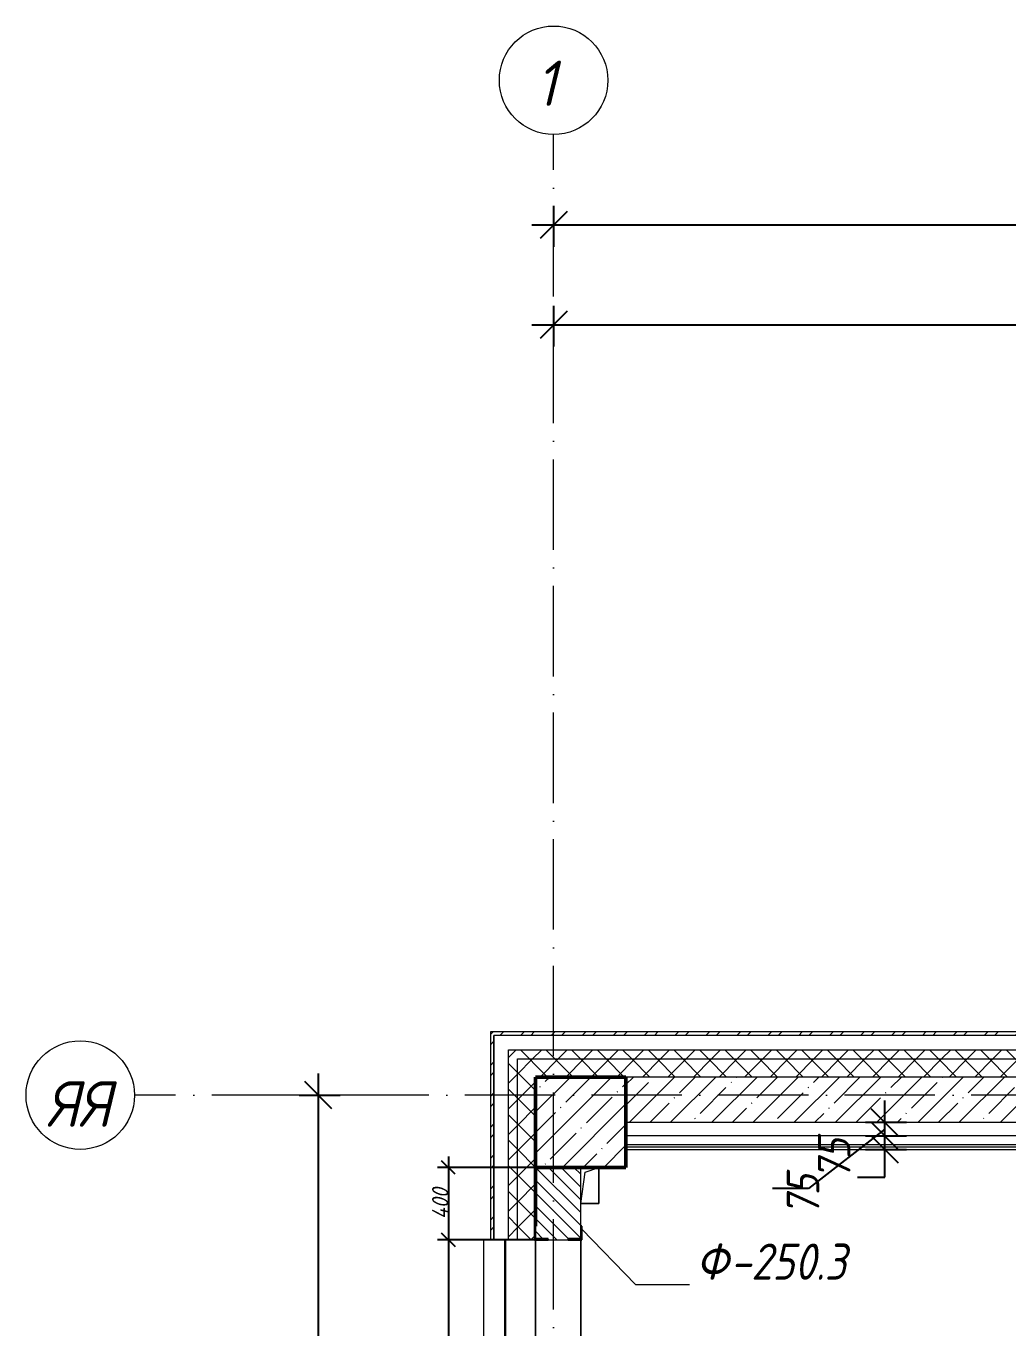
# Model space of a CAD drawing. Header units: millimetres. Extents: x -356862 to 418287, y 0 to 839748.
# Drawn here: x -180270 to -174837, y 629010 to 636209 of the extents above; entities that cross this region are included whole.
import ezdxf

# ---------------------------------------------------------------- set-up
doc = ezdxf.new("R2010")
doc.units = ezdxf.units.MM
doc.linetypes.add('50_200_ШТРИХ_1Т_ш5_п1_п1_', pattern=[700, 500, -100, 0, -100])
for name, color, linetype, lineweight in [('A-____-____-DIMS', 7, 'Continuous', 9), ('A-DOOR-____-OTLN', 7, 'Continuous', 9), ('A-FLOR-____-OTLN', 7, 'Continuous', 9), ('A-GENM-____-IDEN', 7, 'Continuous', 9), ('A-GENM-____-MCUT', 7, 'Continuous', 25), ('A-GENM-____-OTLN', 7, 'Continuous', 9), ('A-GENM-____-OTLN-1', 7, 'Continuous', 25), ('A-GLAZ-____-OTLN', 7, 'Continuous', 9), ('A-WALL-____-MCUT', 7, 'Continuous', 13), ('A-WALL-____-MCUT-1', 7, 'Continuous', 9), ('A-WALL-____-MCUT-2', 7, 'Continuous', 50), ('A-WALL-____-MCUT-3', 7, 'Continuous', 9), ('A-WALL-____-OTLN', 7, 'Continuous', 9), ('A-WALL-____-PATT-1', 7, 'Continuous', 9), ('S-COLS-____-MCUT', 7, 'Continuous', 50), ('S-COLS-____-OTLN', 7, 'Continuous', 9), ('S-GRID-____-IDEN', 7, 'Continuous', 9), ('S-GRID-____-OTLN-1', 7, '50_200_ШТРИХ_1Т_ш5_п1_п1_', 9)]:
    doc.layers.add(name, color=color, linetype=linetype, lineweight=lineweight)
for name, color, linetype, lineweight, true_color in [('A-DOOR-____-OTLN-1', 7, 'Continuous', 9, 0xffffff), ('A-WALL-____-MCUT-11', 7, 'Continuous', 9, 0x000000), ('A-WALL-____-MCUT-7', 7, 'Continuous', 9, 0x000000), ('A-WALL-____-PATT-2', 7, 'Continuous', 9, 0x787878), ('A-WALL-FNSH-MCUT-3', 7, 'Continuous', 9, 0x000000), ('A-WALL-FNSH-MCUT-4', 7, 'Continuous', 9, 0x000000)]:
    doc.layers.add(name, color=color, linetype=linetype, lineweight=lineweight, true_color=true_color)
doc.styles.add('ISOCPEUR_I', font='isocpeui.ttf', dxfattribs={"width": 0.9, "height": 2.5})
doc.styles.add('ISOCPEUR_I_12', font='isocpeui.ttf', dxfattribs={"width": 0.9, "height": 180})
doc.styles.add('ISOCPEUR_I_14', font='isocpeui.ttf', dxfattribs={"width": 0.9, "height": 180})
doc.styles.add('ISOCPEUR_I_2', font='isocpeui.ttf', dxfattribs={"width": 0.85, "height": 2.3})
doc.styles.add('ISOCPEUR_I_7', font='isocpeui.ttf', dxfattribs={"width": 0.9, "height": 90})
doc.styles.add('ISOCPEUR_I_9', font='isocpeui.ttf', dxfattribs={"width": 0.9, "height": 250})
doc.dimstyles.new('ISO-1_8_0_9К_СРЕДНИЙ_Кладочные_2', dxfattribs={"dimscale": 304.8, "dimtxt": 89.638306, "dimasz": 0.246063, "dimexe": 0.19685, "dimexo": 0, "dimgap": 0, "dimtad": 1, "dimdec": 3, "dimrnd": 0.001, "dimdsep": 46, "dimtxsty": 'ISOCPEUR_I_7', "dimblk1": 'OBLIQUE', "dimblk2": 'OBLIQUE', "dimsah": 1, "dimcen": 0.09, "dimdle": 0.19685, "dimazin": 0, "dimtfac": 1, "dimtdec": 4, "dimtix": 1, "dimtmove": 1, "dimatfit": 3, "dimfxl": 1, "dimtvp": 1, "dimtolj": 1, "dimtzin": 0, "dimarcsym": 2})
doc.dimstyles.new('ISO-1_8_0_9К_СРЕДНИЙ_Кладочные_9', dxfattribs={"dimscale": 304.8, "dimtxt": 179.276612, "dimasz": 0.492126, "dimexe": 0.393701, "dimexo": 0, "dimgap": 0, "dimtad": 1, "dimdec": 3, "dimrnd": 0.001, "dimdsep": 46, "dimtxsty": 'ISOCPEUR_I_14', "dimblk1": 'OBLIQUE', "dimblk2": 'OBLIQUE', "dimsah": 1, "dimcen": 0.09, "dimdle": 0.393701, "dimazin": 0, "dimtfac": 1, "dimtdec": 4, "dimtix": 1, "dimtmove": 1, "dimatfit": 3, "dimfxl": 1, "dimtvp": 1, "dimtolj": 1, "dimtzin": 0, "dimarcsym": 2})
doc.dimstyles.new('ISO-2_5_0_9К_БОЛЬШОЙ_ОСИ', dxfattribs={"dimscale": 304.8, "dimtxt": 248.995294, "dimasz": 0.492126, "dimexe": 0.393701, "dimexo": 0, "dimgap": 0, "dimtad": 1, "dimdec": 0, "dimzin": 0, "dimdsep": 46, "dimtxsty": 'ISOCPEUR_I', "dimblk1": 'OBLIQUE', "dimblk2": 'OBLIQUE', "dimsah": 1, "dimcen": 0.09, "dimdle": 0.393701, "dimazin": 0, "dimtfac": 1, "dimtdec": 4, "dimtix": 1, "dimtmove": 0, "dimatfit": 3, "dimfxl": 1, "dimtvp": 1, "dimtolj": 1, "dimtzin": 0, "dimarcsym": 2})
doc.dimstyles.new('ISO-2_5_0_9К_БОЛЬШОЙ_ОСИ_2', dxfattribs={"dimscale": 304.8, "dimtxt": 248.995294, "dimasz": 0.492126, "dimexe": 0.393701, "dimexo": 0, "dimgap": 0, "dimtad": 1, "dimdec": 0, "dimzin": 0, "dimdsep": 46, "dimtxsty": 'ISOCPEUR_I_9', "dimblk1": 'OBLIQUE', "dimblk2": 'OBLIQUE', "dimsah": 1, "dimcen": 0.09, "dimdle": 0.393701, "dimazin": 0, "dimtfac": 1, "dimtdec": 4, "dimtix": 1, "dimtmove": 2, "dimatfit": 3, "dimfxl": 1, "dimtvp": 1, "dimtolj": 1, "dimtzin": 0, "dimarcsym": 2})
pattern_1 = [(45, (-175000.74, 544716.51), (-85.53659, 85.53659), []), (45, (-174943.71, 544716.51), (-85.53659, 85.53659), [])]
pattern_2 = [(45, (-175000.74, 544716.51), (-70.71068, 70.71068), []), (135, (-175000.74, 544716.51), (-70.71068, -70.71068), [])]

# ---------------------------------------------------------------- blocks, each defined once
blk = doc.blocks.new('BSC_Колонна _Прямоугольная - 500х500-V41-АР1_Кладочный план 1 этажа в осях 1-64_Ю-ЯЯ')
at = {"layer": 'S-COLS-____-OTLN'}
h = blk.add_hatch(dxfattribs=at)
h.set_pattern_fill('FP_40', color=256, style=0, pattern_type=2)
h.set_pattern_definition([(45, (2200, -85431.04), (-114.04925, 114.04925), []), (45, (2314.05, -85431.04), (-114.04925, 114.04925), [201.613, -40.323, 3.353, -36.97])])
h.paths.add_polyline_path([(-250, -250), (250, -250), (250, 250), (-250, 250), (-250, 47.4)], flags=0)
at = {"layer": 'S-COLS-____-MCUT'}
for p, q in [((250, 250), (-250, 250)), ((-250, 250), (-250, -250)), ((250, -250), (250, 250)), ((-250, -250), (250, -250))]:
    blk.add_line(p, q, dxfattribs=at)
blk = doc.blocks.new('Проем_Дверь_Прямоугольный - 1800х2700h_оконные проемы-25805030-АР1_Кладочный план 1 этажа в осях 1-64_Ю-ЯЯ')
at = {"layer": 'A-DOOR-____-OTLN-1'}
for p, q in [((900, 125), (-900, 125)), ((900, -125), (-900, -125))]:
    blk.add_line(p, q, dxfattribs=at)
blk = doc.blocks.new('Фахверк_СКБ_Уголок - 250_2700-27497298-АР1_Кладочный план 1 этажа в осях 1-64_Ю-ЯЯ')
at = {"layer": 'A-GENM-____-MCUT'}
for p, q in [((200, 181), (125, 181)), ((125, 181), (125, 106)), ((131, 106), (131, 175)), ((131, 175), (200, 175)), ((200, 175), (200, 181)), ((125, 106), (131, 106)), ((131, -6), (125, -6)), ((125, -6), (125, -81)), ((131, -75), (131, -6)), ((125, -81), (200, -81)), ((200, -75), (131, -75)), ((200, -81), (200, -75))]:
    blk.add_line(p, q, dxfattribs=at)
blk = doc.blocks.new('AR_Отверстие прямоугольное _в плите_ - AR_Отверстие прямоугольное _в плите_-V216-АР1_Кладочный план 1 этажа в осях 1-64_Ю-ЯЯ')
at = {"layer": 'A-GENM-____-OTLN'}
for p, q in [((-50, -100), (-25, 75)), ((-25, 75), (50, 100)), ((50, -100), (50, 100)), ((-50, -100), (50, -100))]:
    blk.add_line(p, q, dxfattribs=at)
blk = doc.blocks.new('Отлив_СКБ - Отлив витража_120_НВФ-31885689-АР1_Кладочный план 1 этажа в осях 1-64_Ю-ЯЯ')
at = {"layer": 'A-GLAZ-____-OTLN'}
for p, q in [((0, 83), (0, 120)), ((1800, 120), (0, 120)), ((1800, 120), (1800, 83)), ((0, 2), (1800, 2)), ((1800, 0), (0, 0))]:
    blk.add_line(p, q, dxfattribs=at)
blk = doc.blocks.new('Ось сетки - Круг_Ø6_00__ISO-2_5_0_9K_-25732049-АР1_Кладочный план 1 этажа в осях 1-64_Ю-ЯЯ')
at = {"layer": 'S-GRID-____-IDEN'}
blk.add_circle((0, 0), 3, dxfattribs=at)
blk = doc.blocks.new('_Oblique')
at = {"color": 0, "linetype": 'ByBlock', "lineweight": -2}
blk.add_line((-0.5, -0.5), (0.5, 0.5), dxfattribs=at)
blk = doc.blocks.new('*D11950')
at = {"layer": 'A-____-____-DIMS', "color": 0, "lineweight": -2, "transparency": 16777216}
for p, q in [((-178652.1, 626627.6), (-178652.1, 630417.6)), ((-178758.2, 630297.6), (-178532.1, 630297.6)), ((-178758.2, 626747.6), (-178532.1, 626747.6))]:
    blk.add_line(p, q, dxfattribs=at)
at = {"layer": 'Defpoints', "color": 0, "transparency": 16777216}
for p in [(-178758.2, 630297.6), (-178652.1, 630297.6), (-178758.2, 626747.6)]:
    blk.add_point(p, dxfattribs=at)
at = {"layer": 'A-____-____-DIMS', "color": 0, "lineweight": -2, "transparency": 16777216, "xscale": 150, "yscale": 150, "zscale": 150}
for p, rotation in [((-178652.1, 630297.6), 90), ((-178652.1, 626747.6), 270)]:
    blk.add_blockref('_Oblique', p, dxfattribs=dict(at, rotation=rotation))
at = {"layer": 'A-____-____-DIMS', "color": 0, "transparency": 16777216, "insert": (-178653.4, 628522.6), "char_height": 2.5, "width": 758.478, "attachment_point": 5, "rotation": 90, "style": 'ISOCPEUR_I'}
blk.add_mtext('\\A1;3550', dxfattribs=at)
blk = doc.blocks.new('*D11953')
at = {"layer": 'A-____-____-DIMS', "color": 0, "lineweight": -2, "transparency": 16777216}
for p, q in [((-177350.7, 634663), (-177350.7, 634437)), ((-169550.7, 634663), (-169550.7, 634437)), ((-177470.7, 634557), (-169430.7, 634557))]:
    blk.add_line(p, q, dxfattribs=at)
at = {"layer": 'Defpoints', "color": 0, "transparency": 16777216}
for p in [(-177350.7, 634663), (-169550.7, 634663), (-169550.7, 634557)]:
    blk.add_point(p, dxfattribs=at)
at = {"layer": 'A-____-____-DIMS', "color": 0, "lineweight": -2, "transparency": 16777216, "xscale": 150, "yscale": 150, "zscale": 150, "rotation": 180}
blk.add_blockref('_Oblique', (-177350.7, 634557), dxfattribs=at)
at = {"layer": 'A-____-____-DIMS', "color": 0, "lineweight": -2, "transparency": 16777216, "xscale": 150, "yscale": 150, "zscale": 150}
blk.add_blockref('_Oblique', (-169550.7, 634557), dxfattribs=at)
at = {"layer": 'A-____-____-DIMS', "color": 0, "transparency": 16777216, "insert": (-173450.7, 634558.2), "char_height": 2.5, "width": 758.478, "attachment_point": 5, "style": 'ISOCPEUR_I'}
blk.add_mtext('\\A1;7800', dxfattribs=at)
blk = doc.blocks.new('*D11992')
at = {"layer": 'A-____-____-DIMS', "color": 0, "lineweight": -2, "transparency": 16777216}
for p, q in [((-177350.7, 635215.2), (-177350.7, 634989.2)), ((-73850.7, 635215.2), (-73850.7, 634989.2)), ((-177470.7, 635109.2), (-126117.4, 635109.2)), ((-73730.7, 635109.2), (-125238.4, 635109.2))]:
    blk.add_line(p, q, dxfattribs=at)
at = {"layer": 'Defpoints', "color": 0, "transparency": 16777216}
for p in [(-177350.7, 635215.2), (-73850.7, 635215.2), (-73850.7, 635109.2)]:
    blk.add_point(p, dxfattribs=at)
at = {"layer": 'A-____-____-DIMS', "color": 0, "lineweight": -2, "transparency": 16777216, "xscale": 150, "yscale": 150, "zscale": 150, "rotation": 180}
blk.add_blockref('_Oblique', (-177350.7, 635109.2), dxfattribs=at)
at = {"layer": 'A-____-____-DIMS', "color": 0, "lineweight": -2, "transparency": 16777216, "xscale": 150, "yscale": 150, "zscale": 150}
blk.add_blockref('_Oblique', (-73850.7, 635109.2), dxfattribs=at)
at = {"layer": 'A-____-____-DIMS', "color": 0, "transparency": 16777216, "insert": (-126218, 635435.8), "char_height": 250, "width": 1080.257, "attachment_point": 1, "line_spacing_factor": 1.149209, "style": 'ISOCPEUR_I_9'}
blk.add_mtext('\\A1;103500', dxfattribs=at)
blk = doc.blocks.new('*D12035')
at = {"layer": 'A-____-____-DIMS', "color": 0, "lineweight": -2, "transparency": 16777216}
for p, q in [((-177933.1, 629957.6), (-177933.1, 629437.6)), ((-177450.7, 629897.6), (-177993.1, 629897.6)), ((-177456.7, 629497.6), (-177993.1, 629497.6))]:
    blk.add_line(p, q, dxfattribs=at)
at = {"layer": 'Defpoints', "color": 0, "transparency": 16777216}
for p in [(-177450.7, 629897.6), (-177933.1, 629497.6), (-177456.7, 629497.6)]:
    blk.add_point(p, dxfattribs=at)
at = {"layer": 'A-____-____-DIMS', "color": 0, "lineweight": -2, "transparency": 16777216, "xscale": 75, "yscale": 75, "zscale": 75}
for p, rotation in [((-177933.1, 629897.6), 90), ((-177933.1, 629497.6), 270)]:
    blk.add_blockref('_Oblique', p, dxfattribs=dict(at, rotation=rotation))
at = {"layer": 'A-____-____-DIMS', "color": 0, "transparency": 16777216, "insert": (-177978.1, 629697.6), "char_height": 90, "width": 426.127, "attachment_point": 5, "rotation": 90, "style": 'ISOCPEUR_I_7'}
blk.add_mtext('\\A1;400', dxfattribs=at)
blk = doc.blocks.new('*D12036')
at = {"layer": 'A-____-____-DIMS', "color": 0, "lineweight": -2, "transparency": 16777216}
for p, q in [((-177933.1, 629557.6), (-177933.1, 627637.6)), ((-177456.7, 629497.6), (-177993.1, 629497.6)), ((-177456.7, 627697.6), (-177993.1, 627697.6))]:
    blk.add_line(p, q, dxfattribs=at)
at = {"layer": 'Defpoints', "color": 0, "transparency": 16777216}
for p in [(-177456.7, 629497.6), (-177933.1, 627697.6), (-177456.7, 627697.6)]:
    blk.add_point(p, dxfattribs=at)
at = {"layer": 'A-____-____-DIMS', "color": 0, "lineweight": -2, "transparency": 16777216, "xscale": 75, "yscale": 75, "zscale": 75}
for p, rotation in [((-177933.1, 629497.6), 90), ((-177933.1, 627697.6), 270)]:
    blk.add_blockref('_Oblique', p, dxfattribs=dict(at, rotation=rotation))
at = {"layer": 'A-____-____-DIMS', "color": 0, "transparency": 16777216, "insert": (-177978.1, 628597.6), "char_height": 90, "width": 504.733, "attachment_point": 5, "rotation": 90, "style": 'ISOCPEUR_I_7'}
blk.add_mtext('\\A1;1800', dxfattribs=at)
blk = doc.blocks.new('*D13194')
at = {"layer": 'A-____-____-DIMS', "color": 0, "lineweight": -2, "transparency": 16777216}
for p, q in [((-175519.2, 629877.6), (-175519.2, 630192.6)), ((-175625.2, 630072.6), (-175399.2, 630072.6)), ((-175625.2, 629997.6), (-175399.2, 629997.6)), ((-175519.2, 629843.1), (-175519.2, 629997.6)), ((-175669.2, 629843.1), (-175519.2, 629843.1))]:
    blk.add_line(p, q, dxfattribs=at)
at = {"layer": 'Defpoints', "color": 0, "transparency": 16777216}
for p in [(-175625.2, 630072.6), (-175519.2, 630072.6), (-175625.2, 629997.6)]:
    blk.add_point(p, dxfattribs=at)
at = {"layer": 'A-____-____-DIMS', "color": 0, "lineweight": -2, "transparency": 16777216, "xscale": 150, "yscale": 150, "zscale": 150}
for p, rotation in [((-175519.2, 630072.6), 90), ((-175519.2, 629997.6), 270)]:
    blk.add_blockref('_Oblique', p, dxfattribs=dict(at, rotation=rotation))
at = {"layer": 'A-____-____-DIMS', "color": 0, "transparency": 16777216, "insert": (-175888.4, 629826.6), "char_height": 180, "width": 273.052, "attachment_point": 1, "rotation": 90, "line_spacing_factor": 1.149209, "style": 'ISOCPEUR_I_14'}
blk.add_mtext('\\A1;75', dxfattribs=at)
blk = doc.blocks.new('*D13195')
at = {"layer": 'A-____-____-DIMS', "color": 0, "lineweight": -2, "transparency": 16777216}
for p, q in [((-175519.2, 629952.6), (-175519.2, 630267.6)), ((-175519.2, 630110.1), (-175940.7, 629781.2)), ((-175625.2, 630147.6), (-175399.2, 630147.6)), ((-175625.2, 630072.6), (-175399.2, 630072.6)), ((-175940.7, 629781.2), (-176139.1, 629781.2))]:
    blk.add_line(p, q, dxfattribs=at)
at = {"layer": 'Defpoints', "color": 0, "transparency": 16777216}
for p in [(-175625.2, 630147.6), (-175519.2, 630147.6), (-175625.2, 630072.6)]:
    blk.add_point(p, dxfattribs=at)
at = {"layer": 'A-____-____-DIMS', "color": 0, "lineweight": -2, "transparency": 16777216, "xscale": 150, "yscale": 150, "zscale": 150}
for p, rotation in [((-175519.2, 630147.6), 90), ((-175519.2, 630072.6), 270)]:
    blk.add_blockref('_Oblique', p, dxfattribs=dict(at, rotation=rotation))
at = {"layer": 'A-____-____-DIMS', "color": 0, "transparency": 16777216, "insert": (-176060.7, 629628.1), "char_height": 180, "width": 273.052, "attachment_point": 1, "rotation": 90, "line_spacing_factor": 1.149209, "style": 'ISOCPEUR_I_14'}
blk.add_mtext('\\A1;75', dxfattribs=at)

msp = doc.modelspace()

# ---------------------------------------------------------------- hatches: boundary and pattern name
at = {"layer": 'A-WALL-____-PATT-1'}
h = msp.add_hatch(dxfattribs=at)
h.set_pattern_fill('FP_6', color=256, style=0, pattern_type=2)
h.set_pattern_definition([(135, (-175000.736, 544716.51), (-35.35534, -35.35534), [])])
h.paths.add_polyline_path([(-177200.8598, 626997.5526), (-177200.7357, 626997.5526), (-177200.7357, 627691.5526), (-177269.7357, 627691.5526), (-177269.7357, 627697.5526), (-177381.7357, 627697.5526), (-177381.7357, 627691.5526), (-177450.7357, 627691.5526), (-177450.7357, 626997.5526)], flags=0)
h.paths.add_polyline_path([(-177269.7357, 629497.5526), (-177269.7357, 629503.5526), (-177200.7357, 629503.5526), (-177200.7357, 629897.5526), (-177450.7357, 629897.5526), (-177450.7357, 629503.5526), (-177381.7357, 629503.5526), (-177381.7357, 629497.5526)], flags=0)
at = {"layer": 'A-WALL-____-PATT-2'}
h = msp.add_hatch(dxfattribs=at)
h.set_pattern_fill('FP_3', color=256, style=0, pattern_type=2)
h.set_pattern_definition(pattern_1)
h.paths.add_polyline_path([(-177680.7357, 617497.5526), (-177680.7357, 618697.5526), (-177700.7357, 618697.5526), (-177700.7357, 617497.5526)], flags=0)
h.paths.add_polyline_path([(-177680.7357, 620497.5526), (-177680.7357, 621697.5526), (-177700.7357, 621697.5526), (-177700.7357, 620497.5526)], flags=0)
h.paths.add_polyline_path([(-177680.7357, 623497.5526), (-177680.7357, 624697.5526), (-177700.7357, 624697.5526), (-177700.7357, 623497.5526)], flags=0)
h.paths.add_polyline_path([(-177680.7357, 626497.5526), (-177680.7357, 627697.5526), (-177700.7357, 627697.5526), (-177700.7357, 626497.5526)], flags=0)
h.paths.add_polyline_path([(-177700.7357, 629497.5526), (-177680.7357, 629497.5526), (-177680.7357, 630647.5526), (-177700.7357, 630647.5526)], flags=0)
h = msp.add_hatch(dxfattribs=at)
h.set_pattern_fill('FP_3', color=256, style=0, pattern_type=2)
h.set_pattern_definition(pattern_1)
h.paths.add_polyline_path([(-152220.7357, 630627.5526), (-151131.7357, 630627.5526), (-151131.7357, 630647.5526), (-152220.7357, 630647.5526)], flags=0)
h.paths.add_polyline_path([(-153620.7357, 630627.5526), (-153620.7357, 630647.5526), (-154870.7357, 630647.5526), (-154870.7357, 630627.5526), (-153805.7074, 630627.5526)], flags=0)
h.paths.add_polyline_path([(-165600.7357, 630627.5526), (-156170.7357, 630627.5526), (-156170.7357, 630647.5526), (-165600.7357, 630647.5526)], flags=0)
h.paths.add_polyline_path([(-169450.7357, 630627.5526), (-169450.7357, 630647.5526), (-177680.7357, 630647.5526), (-177680.7357, 630627.5526), (-169712.886, 630627.5526)], flags=0)
h = msp.add_hatch(dxfattribs=at)
h.set_pattern_fill('FP_1', color=256, style=0, pattern_type=2)
h.set_pattern_definition(pattern_2)
h.paths.add_polyline_path([(-177550.7357, 617747.5526), (-177550.7357, 618697.5526), (-177600.7357, 618697.5526), (-177600.7357, 617747.5526)], flags=0)
h.paths.add_polyline_path([(-177550.7357, 620497.5526), (-177550.7357, 621697.5526), (-177600.7357, 621697.5526), (-177600.7357, 620497.5526)], flags=0)
h.paths.add_polyline_path([(-177600.7357, 623497.5526), (-177550.7357, 623497.5526), (-177550.7357, 624697.5526), (-177600.7357, 624697.5526), (-177600.7357, 624544.2608)], flags=0)
h.paths.add_polyline_path([(-177550.7357, 626497.5526), (-177550.7357, 627697.5526), (-177600.7357, 627697.5526), (-177600.7357, 626497.5526)], flags=0)
h.paths.add_polyline_path([(-177550.7357, 629497.5526), (-177550.7357, 630547.5526), (-177600.7357, 630547.5526), (-177600.7357, 629497.5526)], flags=0)
h = msp.add_hatch(dxfattribs=at)
h.set_pattern_fill('FP_1', color=256, style=0, pattern_type=2)
h.set_pattern_definition(pattern_2)
h.paths.add_polyline_path([(-143200.9217, 630497.5526), (-142597.7357, 630497.5526), (-142597.7357, 630547.5526), (-143400.7357, 630547.5526), (-143400.7357, 630497.5526)], flags=0)
h.paths.add_polyline_path([(-153620.7357, 630497.5526), (-153620.7357, 630547.5526), (-154870.7357, 630547.5526), (-154870.7357, 630497.5526), (-153805.7074, 630497.5526)], flags=0)
h.paths.add_polyline_path([(-152220.7357, 630497.5526), (-151020.7357, 630497.5526), (-151020.7357, 630547.5526), (-152220.7357, 630547.5526)], flags=0)
h.paths.add_polyline_path([(-146350.7357, 630497.5526), (-145200.7357, 630497.5526), (-145200.7357, 630547.5526), (-146350.7357, 630547.5526)], flags=0)
h.paths.add_polyline_path([(-149220.7357, 630497.5526), (-148150.7357, 630497.5526), (-148150.7357, 630547.5526), (-149220.7357, 630547.5526)], flags=0)
h.paths.add_polyline_path([(-169450.7357, 630497.5526), (-169450.7357, 630547.5526), (-177550.7357, 630547.5526), (-177550.7357, 630497.5526), (-169712.886, 630497.5526)], flags=0)
h.paths.add_polyline_path([(-164410.4931, 630497.5526), (-156170.7357, 630497.5526), (-156170.7357, 630547.5526), (-165600.7357, 630547.5526), (-165600.7357, 630497.5526)], flags=0)
h = msp.add_hatch(dxfattribs=at)
h.set_pattern_fill('FP_1', color=256, style=0, pattern_type=2)
h.set_pattern_definition(pattern_2)
h.paths.add_polyline_path([(-177550.7357, 617747.5526), (-177450.7357, 617747.5526), (-177450.7357, 618622.5526), (-177456.7357, 618622.5526), (-177456.7357, 618697.5526), (-177550.7357, 618697.5526), (-177550.7357, 618086.3204)], flags=0)
h.paths.add_polyline_path([(-177456.7357, 620497.5526), (-177456.7357, 620572.5526), (-177450.7357, 620572.5526), (-177450.7357, 621622.5526), (-177456.7357, 621622.5526), (-177456.7357, 621697.5526), (-177550.7357, 621697.5526), (-177550.7357, 620497.5526)], flags=0)
h.paths.add_polyline_path([(-177550.7357, 623497.5526), (-177456.7357, 623497.5526), (-177456.7357, 623572.5526), (-177450.7357, 623572.5526), (-177450.7357, 624622.5526), (-177456.7357, 624622.5526), (-177456.7357, 624697.5526), (-177550.7357, 624697.5526), (-177550.7357, 623503.5526)], flags=0)
h.paths.add_polyline_path([(-177450.7357, 626497.5526), (-177450.7357, 627622.5526), (-177456.7357, 627622.5526), (-177456.7357, 627697.5526), (-177550.7357, 627697.5526), (-177550.7357, 626497.5526)], flags=0)
h.paths.add_polyline_path([(-177456.7357, 629497.5526), (-177456.7357, 629572.5526), (-177450.7357, 629572.5526), (-177450.7357, 630497.5526), (-177550.7357, 630497.5526), (-177550.7357, 629497.5526)], flags=0)
h = msp.add_hatch(dxfattribs=at)
h.set_pattern_fill('FP_1', color=256, style=0, pattern_type=2)
h.set_pattern_definition(pattern_2)
h.paths.add_polyline_path([(-142600.7357, 630397.5526), (-142597.7357, 630397.5526), (-142597.7357, 630497.5526), (-143400.7357, 630497.5526), (-143400.7357, 630403.5526), (-143325.7357, 630403.5526), (-143325.7357, 630397.5526), (-143200.9217, 630397.5526)], flags=0)
h.paths.add_polyline_path([(-145275.7357, 630397.5526), (-145275.7357, 630403.5526), (-145200.7357, 630403.5526), (-145200.7357, 630497.5526), (-146350.7357, 630497.5526), (-146350.7357, 630397.5526), (-145750.7357, 630397.5526)], flags=0)
h.paths.add_polyline_path([(-148503.3145, 630397.5526), (-148225.7357, 630397.5526), (-148225.7357, 630403.5526), (-148150.7357, 630403.5526), (-148150.7357, 630497.5526), (-149220.7357, 630497.5526), (-149220.7357, 630403.5526), (-149145.7357, 630403.5526), (-149145.7357, 630397.5526)], flags=0)
h.paths.add_polyline_path([(-151300.7357, 630397.5526), (-151095.7357, 630397.5526), (-151095.7357, 630403.5526), (-151020.7357, 630403.5526), (-151020.7357, 630497.5526), (-152220.7357, 630497.5526), (-152220.7357, 630403.5526), (-152145.7357, 630403.5526), (-152145.7357, 630397.5526), (-152000.7357, 630397.5526)], flags=0)
h.paths.add_polyline_path([(-153805.7074, 630397.5526), (-153620.7357, 630397.5526), (-153620.7357, 630497.5526), (-154870.7357, 630497.5526), (-154870.7357, 630403.5526), (-154795.7357, 630403.5526), (-154795.7357, 630397.5526)], flags=0)
h.paths.add_polyline_path([(-156245.7357, 630397.5526), (-156245.7357, 630403.5526), (-156170.7357, 630403.5526), (-156170.7357, 630497.5526), (-165600.7357, 630497.5526), (-165600.7357, 630397.5526), (-156456.9038, 630397.5526)], flags=0)
h.paths.add_polyline_path([(-177450.7357, 630397.5526), (-169450.7357, 630397.5526), (-169450.7357, 630497.5526), (-177450.7357, 630497.5526)], flags=0)
h = msp.add_hatch(dxfattribs=at)
h.set_pattern_fill('FP_2', color=256, style=0, pattern_type=2)
h.set_pattern_definition([(45, (-175000.74, 544716.51), (-114.04925, 114.04925), []), (45, (-174886.69, 544716.51), (-114.04925, 114.04925), [201.612, -40.322, 3.353, -36.97])])
h.paths.add_polyline_path([(-169950.7357, 630147.5526), (-169950.7357, 630397.5526), (-176950.7357, 630397.5526), (-176950.7357, 630147.5526), (-171480.3503, 630147.5526)], flags=0)

# ---------------------------------------------------------------- linework, layer by layer
at = {"layer": 'A-FLOR-____-OTLN'}
for p, q in [((-177100.7357, 629897.5526), (-177100.7357, 629697.5526)), ((-177100.7357, 629697.5526), (-177200.7357, 629697.5526))]:
    msp.add_line(p, q, dxfattribs=at)
at = {"layer": 'A-GENM-____-IDEN'}
for p, q in [((-177194.7357, 629555.8859), (-176896.9363, 629249.8557)), ((-176896.9363, 629249.8557), (-176599.1369, 629249.8557))]:
    msp.add_line(p, q, dxfattribs=at)
at = {"layer": 'A-WALL-____-MCUT'}
for p, q in [((-177680.7357, 630627.5526), (-177680.7357, 629497.5526)), ((-177680.7357, 629497.5526), (-177680.7357, 630627.5526)), ((-169450.7357, 630627.5526), (-177680.7357, 630627.5526)), ((-177680.7357, 629497.5526), (-177456.7357, 629497.5526))]:
    msp.add_line(p, q, dxfattribs=at)
at = {"layer": 'A-WALL-____-MCUT-1'}
for p, q in [((-177200.7357, 629572.5526), (-177200.7357, 629897.5526)), ((-177381.7357, 629497.5526), (-177269.7357, 629497.5526))]:
    msp.add_line(p, q, dxfattribs=at)
at = {"layer": 'A-WALL-____-MCUT-11'}
for p, q in [((-172800.7357, 630072.5526), (-176950.7357, 630072.5526)), ((-172800.7357, 630022.5526), (-176950.7357, 630022.5526)), ((-172800.7357, 630010.0526), (-176950.7357, 630010.0526))]:
    msp.add_line(p, q, dxfattribs=at)
at = {"layer": 'A-WALL-____-MCUT-2'}
msp.add_line((-177450.7357, 629897.5526), (-177450.7357, 629572.5526), dxfattribs=at)
at = {"layer": 'A-WALL-____-MCUT-3'}
for p, q in [((-169950.7357, 630397.5526), (-176950.7357, 630397.5526)), ((-176950.7357, 630147.5526), (-169950.7357, 630147.5526))]:
    msp.add_line(p, q, dxfattribs=at)
at = {"layer": 'A-WALL-____-MCUT-7'}
for p, q in [((-177600.7357, 629497.5526), (-177600.7357, 630547.5526)), ((-177600.7357, 630547.5526), (-169450.7357, 630547.5526)), ((-177550.7357, 629497.5526), (-177550.7357, 630497.5526)), ((-177550.7357, 630497.5526), (-169450.7357, 630497.5526)), ((-177450.7357, 629572.5526), (-177450.7357, 629897.5526))]:
    msp.add_line(p, q, dxfattribs=at)
at = {"layer": 'A-WALL-____-OTLN'}
for p, q in [((-177450.7357, 627697.5526), (-177450.7357, 629497.5526)), ((-177450.7357, 629497.5526), (-177450.7357, 627697.5526)), ((-177200.7357, 629497.5526), (-177200.7357, 627697.5526))]:
    msp.add_line(p, q, dxfattribs=at)
at = {"layer": 'A-WALL-FNSH-MCUT-3'}
for p, q in [((-169450.7357, 630647.5526), (-177700.7357, 630647.5526)), ((-177700.7357, 630647.5526), (-177700.7357, 629497.5526)), ((-177700.7357, 629497.5526), (-177680.7357, 629497.5526))]:
    msp.add_line(p, q, dxfattribs=at)
at = {"layer": 'A-WALL-FNSH-MCUT-4'}
msp.add_line((-176950.7357, 629997.5526), (-172800.7357, 629997.5526), dxfattribs=at)
at = {"layer": 'S-GRID-____-OTLN-1'}
for p, q in [((-177350.7357, 597608.0984), (-177350.7357, 635609.362)), ((-70926.3291, 630297.5526), (-179669.5059, 630297.5526))]:
    msp.add_line(p, q, dxfattribs=at)

# ---------------------------------------------------------------- block references
at = {"layer": 'A-DOOR-____-OTLN', "rotation": 269.9999999999999}
msp.add_blockref('Проем_Дверь_Прямоугольный - 1800х2700h_оконные проемы-25805030-АР1_Кладочный план 1 этажа в осях 1-64_Ю-ЯЯ', (-177325.7357, 628597.5526), dxfattribs=at)
at = {"layer": 'A-GENM-____-OTLN'}
msp.add_blockref('AR_Отверстие прямоугольное _в плите_ - AR_Отверстие прямоугольное _в плите_-V216-АР1_Кладочный план 1 этажа в осях 1-64_Ю-ЯЯ', (-177150.7357, 629797.5526), dxfattribs=at)
at = {"layer": 'A-GENM-____-OTLN-1', "rotation": 89.99999999999991}
msp.add_blockref('Фахверк_СКБ_Уголок - 250_2700-27497298-АР1_Кладочный план 1 этажа в осях 1-64_Ю-ЯЯ', (-177275.7357, 629372.5526), dxfattribs=at)
at = {"layer": 'A-GLAZ-____-OTLN', "rotation": 90}
msp.add_blockref('Отлив_СКБ - Отлив витража_120_НВФ-31885689-АР1_Кладочный план 1 этажа в осях 1-64_Ю-ЯЯ', (-177617.7357, 627697.5526), dxfattribs=at)
at = {"layer": 'S-COLS-____-OTLN'}
msp.add_blockref('BSC_Колонна _Прямоугольная - 500х500-V41-АР1_Кладочный план 1 этажа в осях 1-64_Ю-ЯЯ', (-177200.7357, 630147.5526), dxfattribs=at)
at = {"layer": 'S-GRID-____-IDEN', "xscale": 99.99999999999993, "yscale": 99.99999999999993, "zscale": 99.99999999999993}
msp.add_blockref('Ось сетки - Круг_Ø6_00__ISO-2_5_0_9K_-25732049-АР1_Кладочный план 1 этажа в осях 1-64_Ю-ЯЯ', (-177350.7357, 635909.362), dxfattribs=at)
at = {"layer": 'S-GRID-____-IDEN', "xscale": 99.99999999999993, "yscale": 99.99999999999993, "zscale": 99.99999999999993, "rotation": 89.9999999999998}
msp.add_blockref('Ось сетки - Круг_Ø6_00__ISO-2_5_0_9K_-25732049-АР1_Кладочный план 1 этажа в осях 1-64_Ю-ЯЯ', (-179969.5059, 630297.5526), dxfattribs=at)

# ---------------------------------------------------------------- texts
at = {"layer": 'A-GENM-____-IDEN', "char_height": 200, "attachment_point": 1, "style": 'ISOCPEUR_I_2'}
for s, insert, width in [('\\fISOCPEUR|b0|i1|c204|p34|;\\W.9;Ф', (-176563.6936, 629476.9718), 230.886), ('-250.3', (-176373.1936, 629476.9718), 865.8225)]:
    msp.add_mtext(s, dxfattribs=dict(at, insert=insert, width=width))
at = {"layer": 'S-GRID-____-IDEN', "char_height": 250, "attachment_point": 1, "style": 'ISOCPEUR_I_12'}
for s, insert, width in [('\\fISOCPEUR|b0|i1|c204|p34|;\\W.9;1', (-177448.564, 636018.1366), 144.30375), ('ЯЯ', (-180154.5764, 630373.6284), 447.341625)]:
    msp.add_mtext(s, dxfattribs=dict(at, insert=insert, width=width))

# ---------------------------------------------------------------- dimensions: what is measured, and where the dimension line sits
at = {"layer": 'A-____-____-DIMS'}
dim = msp.add_linear_dim(base=(-73850.7357, 635109.1792), p1=(-177350.7357, 635215.2452), p2=(-73850.7357, 635215.2452), dimstyle='ISO-2_5_0_9К_БОЛЬШОЙ_ОСИ_2', override={"dimpost": '<>', "dimfxl": 103500}, dxfattribs=at)
dim.commit()
dim.dimension.update_dxf_attribs({"geometry": '*D11992', "text_midpoint": (-125677.8855, 635269.1264), "dimtype": 160})
dim = msp.add_linear_dim(base=(-169550.7357, 634556.9599), p1=(-177350.7357, 634663.0259), p2=(-169550.7357, 634663.0259), dimstyle='ISO-2_5_0_9К_БОЛЬШОЙ_ОСИ', override={"dimpost": '<>', "dimfxl": 7800}, dxfattribs=at)
dim.commit()
dim.dimension.update_dxf_attribs({"geometry": '*D11953', "text_midpoint": (-173450.7357, 634558.226)})
for base, p1, p2, dimstyle, override, picture, middle in [((-178652.1313, 630297.5526), (-178758.1973, 626747.5526), (-178758.1973, 630297.5526), 'ISO-2_5_0_9К_БОЛЬШОЙ_ОСИ', {"dimpost": '<>', "dimfxl": 3550}, '*D11950', (-178653.3813, 628522.5526)), ((-177933.1076, 629497.5526), (-177450.7357, 629897.5526), (-177456.7357, 629497.5526), 'ISO-1_8_0_9К_СРЕДНИЙ_Кладочные_2', {"dimpost": '<>', "dimfxl": 400.044997}, '*D12035', (-177978.1076, 629697.5526)), ((-177933.1076, 627697.5526), (-177456.7357, 629497.5526), (-177456.7357, 627697.5526), 'ISO-1_8_0_9К_СРЕДНИЙ_Кладочные_2', {"dimpost": '<>', "dimfxl": 1800}, '*D12036', (-177978.1076, 628597.5526))]:
    dim = msp.add_linear_dim(base=base, p1=p1, p2=p2, angle=90, dimstyle=dimstyle, override=override, dxfattribs=at)
    dim.commit()
    dim.dimension.update_dxf_attribs({"geometry": picture, "text_midpoint": middle})
for base, p1, p2, picture, middle in [((-175519.1746, 630147.5526), (-175625.2406, 630072.5526), (-175625.2406, 630147.5526), '*D13195', (-175940.6624, 629781.1981)), ((-175519.1746, 630072.5526), (-175625.2406, 629997.5526), (-175625.2406, 630072.5526), '*D13194', (-175634.3367, 629843.1045))]:
    dim = msp.add_linear_dim(base=base, p1=p1, p2=p2, angle=90, dimstyle='ISO-1_8_0_9К_СРЕДНИЙ_Кладочные_9', override={"dimpost": '<>', "dimfxl": 75}, dxfattribs=at)
    dim.commit()
    dim.dimension.update_dxf_attribs({"geometry": picture, "text_midpoint": middle, "dimtype": 160, "text_rotation": 90})

doc.saveas('drawing.dxf')
